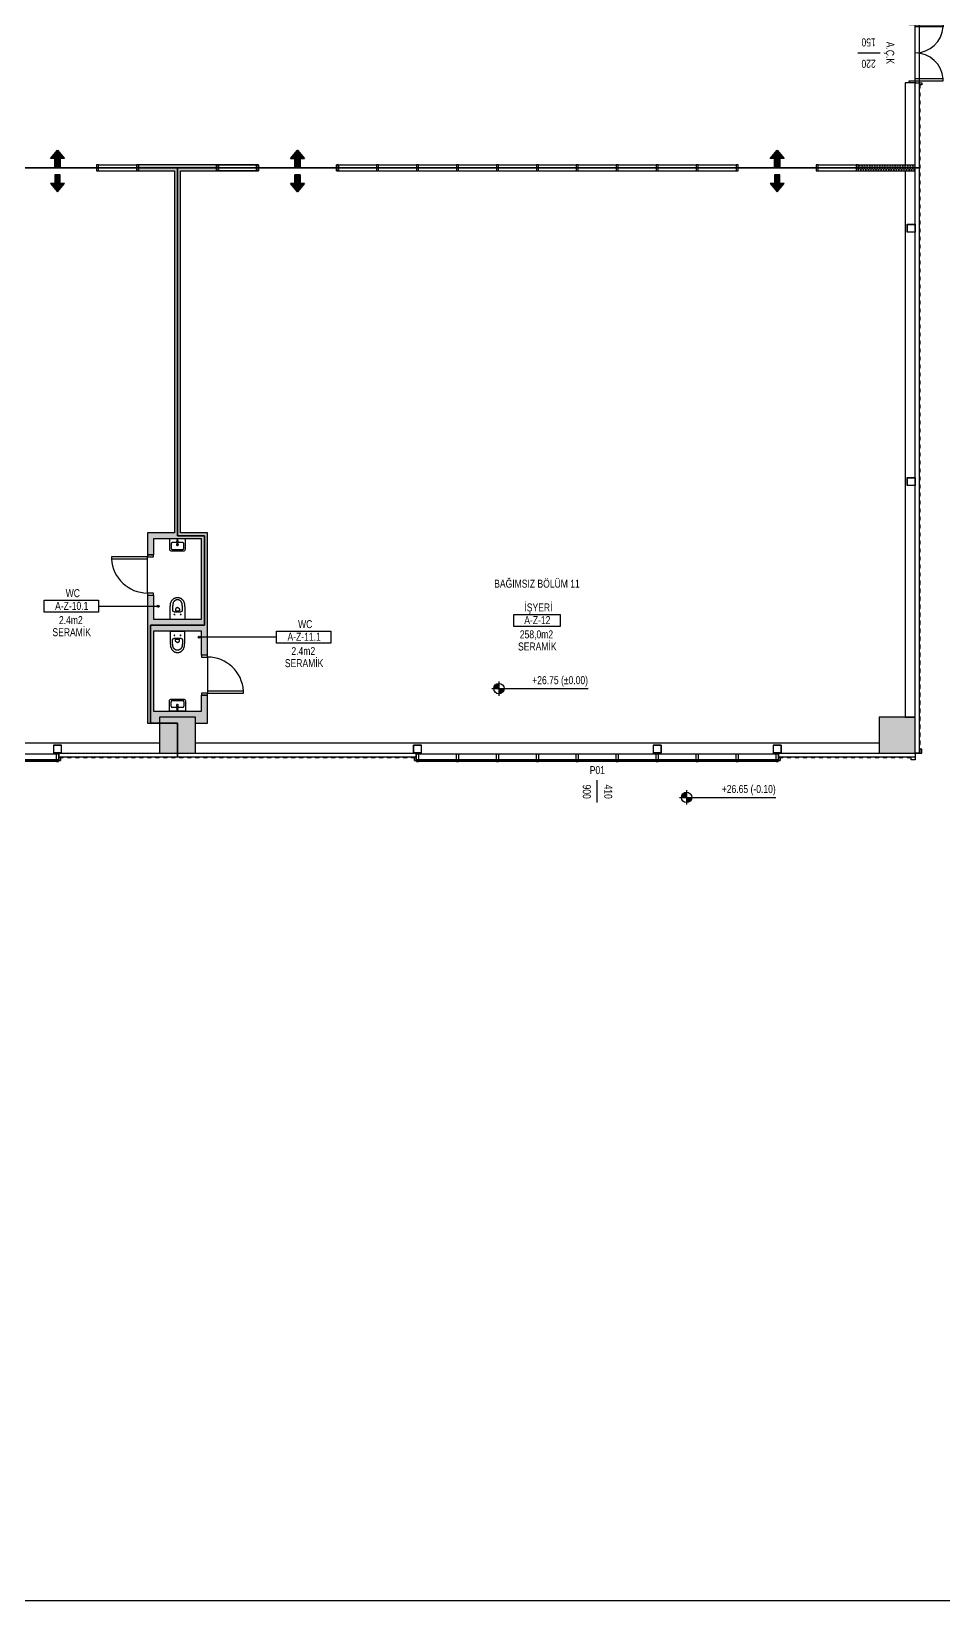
# Model space of a CAD drawing. Header units: centimetres. Extents: x 26200 to 113000, y -600 to 9300.
# Drawn here: x 68514 to 70796, y -600 to 3322 of the extents above; entities that cross this region are included whole.
import ezdxf
from ezdxf.enums import TextEntityAlignment as Align

# ---------------------------------------------------------------- set-up
doc = ezdxf.new("R2010")
doc.units = ezdxf.units.CM
for name, color, linetype in [('A-ANNO-DIMS', 8, 'Continuous'), ('A-ANNO-IDEN', 8, 'Continuous'), ('A-ANNO-TEXT', 8, 'Continuous'), ('A-AREA', 8, 'Continuous'), ('A-DOOR', 8, 'Continuous'), ('A-ELEV-01', 8, 'Continuous'), ('A-ELEV-03', 8, 'Continuous'), ('A-FLOR-FIXT', 8, 'Continuous'), ('A-GLAZ-FRME', 8, 'Continuous'), ('A-GLAZ-FULL', 8, 'Continuous'), ('A-GLAZ-SILL', 8, 'Continuous'), ('A-WALL', 8, 'Continuous'), ('A-WALL-HTCH', 8, 'Continuous'), ('A-WALL-SNWPNL', 8, 'Continuous'), ('A-WALL-STEL', 8, 'Continuous'), ('ROTAS-PAFTA', 144, 'Continuous'), ('S-CONC', 5, 'Continuous'), ('S-HTCH', 8, 'Continuous'), ('S-STEL', 3, 'Continuous')]:
    doc.layers.add(name, color=color, linetype=linetype)
doc.styles.add('Fields_100', font='act_simplex.shx', dxfattribs={"width": 0.8, "height": 20})

# ---------------------------------------------------------------- blocks, each defined once
blk = doc.blocks.new('Mahal kutusu_100')
at = {"color": 0}
blk.add_lwpolyline([(-58, 30), (58, 30), (58, 0), (-58, 0)], close=True, dxfattribs=at)
at = {"color": 0, "style": 'Fields_100', "width": 0.8}
for tag, p in [('MAHAL', (3.6, 37.9)), ('KOD', (0.9, 6.2)), ('ALAN', (-1.3, -29.4)), ('KAPLAMA', (0.8, -59.7))]:
    blk.add_attdef(tag, text='', height=20, dxfattribs=at).set_placement(p, align=Align.CENTER)
blk = doc.blocks.new('KLOZET')
at = {"linetype": 'Continuous'}
for p, q in [((-17.1, 39.2), (-16.8, 40.3)), ((-16.8, 40.3), (-16.5, 41.3)), ((-16.5, 41.3), (-16.1, 42.4)), ((-16.1, 42.4), (-15.7, 43.3)), ((-15.7, 43.3), (-15.3, 44.3)), ((-15.3, 44.3), (-14.8, 45.2)), ((-14.8, 45.2), (-14.3, 46)), ((-14.3, 46), (-13.7, 46.8)), ((-13.7, 46.8), (-13.1, 47.6)), ((-13.1, 47.6), (-12.4, 48.3)), ((-12.4, 48.3), (-11.7, 49)), ((-11.7, 49), (-11, 49.6)), ((-11.1, 39.4), (-11.2, 39)), ((-11, 39.8), (-11.1, 39.4)), ((-11, 49.6), (-10.3, 50.2)), ((-10.9, 40.2), (-11, 39.8)), ((-10.8, 40.5), (-10.9, 40.2)), ((-10.6, 40.8), (-10.8, 40.5)), ((-10.5, 41.1), (-10.6, 40.8)), ((-10.4, 41.4), (-10.5, 41.1)), ((-10.2, 41.7), (-10.4, 41.4)), ((-10.3, 50.2), (-9.6, 50.7)), ((-10.1, 42), (-10.2, 41.7)), ((-9.9, 42.2), (-10.1, 42)), ((-9.8, 42.5), (-9.9, 42.2)), ((-9.6, 42.7), (-9.8, 42.5)), ((-9.6, 50.7), (-8.8, 51.2)), ((-9.4, 43), (-9.6, 42.7)), ((-9.3, 43.2), (-9.4, 43)), ((-9.1, 43.5), (-9.3, 43.2)), ((-8.9, 43.7), (-9.1, 43.5)), ((-8.7, 44), (-8.9, 43.7)), ((-8.8, 51.2), (-8, 51.7)), ((-8.5, 44.2), (-8.7, 44)), ((-8.2, 44.4), (-8.5, 44.2)), ((-8, 44.7), (-8.2, 44.4)), ((-8, 51.7), (-7.2, 52.1)), ((-7.8, 44.9), (-8, 44.7)), ((-7.5, 45.1), (-7.8, 44.9)), ((-7.3, 45.3), (-7.5, 45.1)), ((-7, 45.5), (-7.3, 45.3)), ((-7.2, 52.1), (-6.4, 52.5)), ((-6.7, 45.8), (-7, 45.5)), ((-6.4, 46), (-6.7, 45.8)), ((-6.4, 52.5), (-5.6, 52.8)), ((-6.1, 46.2), (-6.4, 46)), ((-5.8, 46.4), (-6.1, 46.2)), ((-5.5, 46.5), (-5.8, 46.4)), ((-5.6, 52.8), (-4.8, 53.1)), ((-5.2, 46.7), (-5.5, 46.5)), ((-4.9, 46.9), (-5.2, 46.7)), ((-4.6, 47.1), (-4.9, 46.9)), ((-4.8, 53.1), (-4, 53.3)), ((-4.2, 47.2), (-4.6, 47.1)), ((-3.9, 47.3), (-4.2, 47.2)), ((-4, 53.3), (-3.2, 53.5)), ((-3.6, 47.5), (-3.9, 47.3)), ((-3.3, 47.6), (-3.6, 47.5)), ((-3, 47.7), (-3.3, 47.6)), ((-3.2, 53.5), (-2.3, 53.7)), ((-2.7, 47.8), (-3, 47.7)), ((-2.4, 47.9), (-2.7, 47.8)), ((-2.1, 48), (-2.4, 47.9)), ((-2.3, 53.7), (-1.5, 53.8)), ((-1.8, 48), (-2.1, 48)), ((-1.5, 48.1), (-1.8, 48)), ((-1.5, 53.8), (-0.7, 53.9)), ((-1.2, 48.1), (-1.5, 48.1)), ((-1, 48.2), (-1.2, 48.1)), ((-0.7, 48.2), (-1, 48.2)), ((-0.7, 53.9), (0, 53.9)), ((-0.5, 48.2), (-0.7, 48.2)), ((-0.2, 48.2), (-0.5, 48.2)), ((0, 48.2), (-0.2, 48.2)), ((0, 53.9), (0.7, 53.9)), ((0.5, 48.2), (0, 48.2)), ((1, 48.2), (0.5, 48.2)), ((0.7, 53.9), (1.5, 53.8)), ((1.5, 48.1), (1, 48.2)), ((1.5, 53.8), (2.3, 53.7)), ((2.1, 48), (1.5, 48.1)), ((2.6, 47.8), (2.1, 48)), ((2.3, 53.7), (3.2, 53.5)), ((3.2, 47.6), (2.6, 47.8)), ((3.2, 53.5), (4, 53.3)), ((3.7, 47.4), (3.2, 47.6)), ((4.3, 47.2), (3.7, 47.4)), ((4, 53.3), (4.8, 53.1)), ((4.9, 46.9), (4.3, 47.2)), ((4.8, 53.1), (5.6, 52.8)), ((5.4, 46.6), (4.9, 46.9)), ((6, 46.3), (5.4, 46.6)), ((5.6, 52.8), (6.4, 52.5)), ((6.5, 45.9), (6, 46.3)), ((6.4, 52.5), (7.2, 52.1)), ((7, 45.5), (6.5, 45.9)), ((7.5, 45.1), (7, 45.5)), ((7.2, 52.1), (8, 51.7)), ((8, 44.7), (7.5, 45.1)), ((8, 51.7), (8.8, 51.2)), ((8.4, 44.2), (8, 44.7)), ((8.9, 43.7), (8.4, 44.2)), ((8.8, 51.2), (9.6, 50.7)), ((9.3, 43.2), (8.9, 43.7)), ((9.6, 42.7), (9.3, 43.2)), ((9.6, 50.7), (10.3, 50.2)), ((10, 42.1), (9.6, 42.7)), ((10.3, 41.6), (10, 42.1)), ((10.3, 50.2), (11, 49.6)), ((10.6, 40.9), (10.3, 41.6)), ((10.8, 40.3), (10.6, 40.9)), ((11.1, 39.6), (10.8, 40.3)), ((11, 49.6), (11.7, 49)), ((11.3, 38.9), (11.1, 39.6)), ((11.7, 49), (12.4, 48.3)), ((12.4, 48.3), (13.1, 47.6)), ((13.1, 47.6), (13.7, 46.8)), ((13.7, 46.8), (14.3, 46)), ((14.3, 46), (14.8, 45.2)), ((14.8, 45.2), (15.3, 44.3)), ((15.3, 44.3), (15.7, 43.3)), ((15.7, 43.3), (16.1, 42.4)), ((16.1, 42.4), (16.5, 41.3)), ((16.5, 41.3), (16.8, 40.3)), ((16.8, 40.3), (17.1, 39.2)), ((-18.3, 0), (-18.2, 12.1)), ((-18.3, 0), (18.3, 0)), ((-18.2, 23.7), (-18.1, 25.2)), ((-18.2, 22.2), (-18.2, 23.7)), ((-18.2, 20.6), (-18.2, 22.2)), ((-18.2, 17.4), (-18.2, 20.6)), ((-18.2, 12.1), (-18.2, 17.4)), ((-18.1, 28), (-18, 29.4)), ((-18.1, 26.6), (-18.1, 28)), ((-18.1, 25.2), (-18.1, 26.6)), ((-18, 30.7), (-17.9, 32)), ((-18, 29.4), (-18, 30.7)), ((-17.9, 32), (-17.8, 33.3)), ((-17.8, 33.3), (-17.7, 34.5)), ((-17.7, 34.5), (-17.6, 35.7)), ((-17.6, 35.7), (-17.5, 36.9)), ((-17.5, 36.9), (-17.3, 38.1)), ((-17.3, 38.1), (-17.1, 39.2)), ((-12.3, 27.9), (-12.4, 27)), ((-12.4, 27), (-12.4, 26.1)), ((-12.4, 26.1), (-12.4, 25.2)), ((-12.4, 25.2), (-12.4, 24.2)), ((-12.4, 24.2), (-12.4, 23.2)), ((-12.4, 23.2), (-12.4, 22.2)), ((-12.2, 31.1), (-12.3, 30.4)), ((-12.3, 30.4), (-12.3, 29.6)), ((-12.3, 29.6), (-12.3, 28.8)), ((-12.3, 28.8), (-12.3, 27.9)), ((-12.1, 32.6), (-12.2, 31.9)), ((-12.2, 31.9), (-12.2, 31.1)), ((-12, 33.9), (-12.1, 33.2)), ((-12.1, 33.2), (-12.1, 32.6)), ((-11.9, 35.1), (-12, 34.5)), ((-12, 34.5), (-12, 33.9)), ((-11.8, 35.7), (-11.9, 35.1)), ((-11.7, 36.7), (-11.8, 36.2)), ((-11.8, 36.2), (-11.8, 35.7)), ((-11.6, 37.3), (-11.7, 36.7)), ((-11.5, 37.7), (-11.6, 37.3)), ((-11.4, 38.2), (-11.5, 37.7)), ((-11.3, 38.6), (-11.4, 38.2)), ((-11.2, 39), (-11.3, 38.6)), ((-9.2, 18.4), (-8.2, 18.3)), ((-8.2, 18.3), (-7.1, 18.2)), ((-7.1, 18.2), (-6.1, 18.1)), ((-6.1, 18.1), (-5.1, 18)), ((-5.1, 18), (-4.1, 18)), ((-4.8, 24.3), (-4.9, 23.9)), ((-4.9, 23.9), (-4.9, 23.5)), ((-4.9, 23.5), (-4.8, 20.8)), ((-4.7, 25), (-4.8, 24.6)), ((-4.8, 24.6), (-4.8, 24.3)), ((-4.6, 25.3), (-4.7, 25)), ((-4.4, 25.6), (-4.6, 25.3)), ((-4.3, 25.9), (-4.4, 25.6)), ((-4.1, 26.2), (-4.3, 25.9)), ((-3.9, 26.5), (-4.1, 26.2)), ((-4.1, 18), (-3.1, 17.9)), ((-3.8, 26.8), (-3.9, 26.5)), ((-3.5, 27), (-3.8, 26.8)), ((-3.8, 20.8), (-2.1, 20.8)), ((-3.3, 27.2), (-3.5, 27)), ((-3.1, 27.4), (-3.3, 27.2)), ((-2.8, 27.6), (-3.1, 27.4)), ((-3.1, 17.9), (-2, 17.9)), ((-2.5, 27.8), (-2.8, 27.6)), ((-2.2, 28), (-2.5, 27.8)), ((-1.9, 28.1), (-2.2, 28)), ((-2.1, 20.8), (-0.4, 20.8)), ((-2, 17.9), (-1, 17.9)), ((-1.6, 28.2), (-1.9, 28.1)), ((-1.3, 28.3), (-1.6, 28.2)), ((-1, 28.4), (-1.3, 28.3)), ((-0.7, 28.5), (-1, 28.4)), ((-1, 17.9), (0, 17.9)), ((-0.3, 28.5), (-0.7, 28.5)), ((-0.4, 20.8), (1.7, 20.8)), ((0, 28.5), (-0.3, 28.5)), ((0, 28.5), (0.3, 28.5)), ((0, 17.9), (1, 17.9)), ((0.3, 28.5), (0.7, 28.5)), ((0.7, 28.5), (1, 28.4)), ((1, 28.4), (1.3, 28.3)), ((1, 17.9), (2, 17.9)), ((1.3, 28.3), (1.6, 28.2)), ((1.6, 28.2), (1.9, 28.1)), ((1.7, 20.8), (3.4, 20.8)), ((1.9, 28.1), (2.2, 28)), ((2, 17.9), (3.1, 17.9)), ((2.2, 28), (2.5, 27.8)), ((2.5, 27.8), (2.8, 27.6)), ((2.8, 27.6), (3.1, 27.4)), ((3.1, 27.4), (3.3, 27.2)), ((3.1, 17.9), (4.1, 18)), ((3.3, 27.2), (3.5, 27)), ((3.4, 20.8), (3.8, 20.8)), ((3.5, 27), (3.8, 26.7)), ((3.8, 26.7), (4, 26.5)), ((4, 26.5), (4.1, 26.2)), ((4.1, 26.2), (4.3, 25.9)), ((4.1, 18), (5.1, 18)), ((4.3, 25.9), (4.5, 25.6)), ((4.5, 25.6), (4.6, 25.3)), ((4.6, 25.3), (4.7, 25)), ((4.7, 25), (4.8, 24.6)), ((4.8, 24.6), (4.8, 24.3)), ((4.8, 24.3), (4.9, 23.9)), ((4.9, 23.5), (4.8, 20.8)), ((4.9, 23.9), (4.9, 23.5)), ((5.1, 18), (6.1, 18.1)), ((6.1, 18.1), (7.1, 18.2)), ((7.1, 18.2), (8.2, 18.3)), ((8.2, 18.3), (9.2, 18.4)), ((11.4, 38.2), (11.3, 38.9)), ((11.6, 37.4), (11.4, 38.2)), ((11.7, 36.6), (11.6, 37.4)), ((11.8, 35.7), (11.7, 36.6)), ((11.9, 34.9), (11.8, 35.7)), ((12, 34), (11.9, 34.9)), ((12.1, 33.1), (12, 34)), ((12.2, 32.1), (12.1, 33.1)), ((12.2, 31.2), (12.2, 32.1)), ((12.3, 30.2), (12.2, 31.2)), ((12.3, 29.2), (12.3, 30.2)), ((12.3, 28.1), (12.3, 29.2)), ((12.4, 27), (12.3, 28.1)), ((12.4, 25.9), (12.4, 27)), ((12.4, 24.7), (12.4, 25.9)), ((12.4, 23.4), (12.4, 24.7)), ((12.4, 22.2), (12.4, 23.4)), ((17.1, 39.2), (17.3, 38.1)), ((17.3, 38.1), (17.5, 36.9)), ((17.5, 36.9), (17.6, 35.7)), ((17.6, 35.7), (17.7, 34.5)), ((17.7, 34.5), (17.8, 33.3)), ((17.8, 33.3), (17.9, 32)), ((17.9, 32), (18, 30.7)), ((18, 30.7), (18, 29.4)), ((18, 29.4), (18.1, 28)), ((18.1, 28), (18.1, 26.6)), ((18.1, 26.6), (18.1, 25.2)), ((18.1, 25.2), (18.2, 23.7)), ((18.2, 23.7), (18.2, 22.2)), ((18.2, 22.2), (18.2, 20.6)), ((18.2, 20.6), (18.2, 17.4)), ((18.2, 17.4), (18.2, 13.9)), ((18.2, 13.9), (18.3, 0))]:
    blk.add_line(p, q, dxfattribs=at)
at = {"ltscale": 3}
for p, q in [((-6.5, 10.9), (-9, 10.9)), ((-7.7, 12.2), (-7.7, 9.6)), ((9, 10.9), (6.5, 10.9)), ((7.7, 12.2), (7.7, 9.6))]:
    blk.add_line(p, q, dxfattribs=at)
at = {"lineweight": 0}
for p, q in [((-3.8, 20.8), (-4.8, 20.8)), ((3.8, 20.8), (4.8, 20.8))]:
    blk.add_line(p, q, dxfattribs=at)
at = {"linetype": 'Continuous'}
for centre in [(-7.7, 10.9), (7.7, 10.9)]:
    blk.add_circle(centre, 0.75, dxfattribs=at)
for centre, start, end in [((-8.7, 22.1), 179.5021, 262.9898), ((8.7, 22.1), 277.0095, 0.5028)]:
    blk.add_arc(centre, 3.72, start, end, dxfattribs=at)
blk = doc.blocks.new('KAPI_100')
at = {"layer": 'A-DOOR'}
blk.add_line((5, 15), (95, 15), dxfattribs=at)
blk.add_lwpolyline([(95, 15), (95, 105), (90, 105), (90, 15)], dxfattribs=at)
for points in [[(0, 0), (5, 0), (5, 15), (0, 15)], [(95, 0), (100, 0), (100, 15), (95, 15)]]:
    blk.add_lwpolyline(points, close=True, dxfattribs=at)
blk.add_arc((95, 15), 90, 93.1847, 180, dxfattribs=at)
blk = doc.blocks.new('KAPI 150')
at = {"layer": 'A-DOOR'}
blk.add_line((145, 15), (5, 15), dxfattribs=at)
for points in [[(5, 15), (5, 85), (10, 85), (10, 15)], [(145, 15), (145, 85), (140, 85), (140, 15)]]:
    blk.add_lwpolyline(points, dxfattribs=at)
for points in [[(5, 0), (0, 0), (0, 15), (5, 15)], [(150, 0), (145, 0), (145, 15), (150, 15)]]:
    blk.add_lwpolyline(points, close=True, dxfattribs=at)
for centre, start, end in [((5, 15), 0, 85.904), ((145, 15), 94.096, 180)]:
    blk.add_arc(centre, 70, start, end, dxfattribs=at)
blk = doc.blocks.new('AÇK_01')
at = {"color": 0}
blk.add_lwpolyline([(28, 0), (-28, 0)], dxfattribs=at)
at = {"color": 0, "style": 'Fields_100', "width": 0.8}
blk.add_attdef('A.Ç.K.01', text='', height=20, rotation=90, dxfattribs=at).set_placement((-53, 0), align=Align.MIDDLE_CENTER)
for tag, p in [('W', (1, 17.2)), ('H', (1, -36.3))]:
    blk.add_attdef(tag, text='', height=20, dxfattribs=at).set_placement(p, align=Align.CENTER)
blk = doc.blocks.new('Mahal Kutusu_100_2')
at = {"color": 0}
blk.add_lwpolyline([(-68, 30), (68, 30), (68, 0), (-68, 0)], close=True, dxfattribs=at)
at = {"color": 0, "style": 'Fields_100', "width": 0.8}
for tag, p in [('MAHAL', (3.6, 37.9)), ('A-Z-04.1', (0.9, 6.2)), ('ALAN', (-1.3, -29.4)), ('KAPLAMA', (0.8, -59.7))]:
    blk.add_attdef(tag, text='', height=20, dxfattribs=at).set_placement(p, align=Align.CENTER)
blk = doc.blocks.new('*U51')
at = {"layer": 'A-WALL-SNWPNL'}
blk.add_lwpolyline([(50, 1), (42, 1), (40, -1), (32, -1), (30, 1), (22, 1), (20, -1), (12, -1), (10, 1), (2, 1), (0, -1), (-8, -1), (-10, 1), (-18, 1), (-20, -1), (-28, -1), (-30, 1), (-38, 1), (-40, -1), (-48, -1), (-50, 1)], dxfattribs=at)
blk = doc.blocks.new('*U52')
at = {"layer": 'A-WALL-STEL', "color": 0, "linetype": 'ByBlock', "lineweight": -2, "transparency": 16777216}
for p in [(0, 0), (100, 0), (200, 0), (300, 0), (400, 0), (500, 0), (600, 0), (700, 0)]:
    blk.add_blockref('*U51', p, dxfattribs=at)
blk = doc.blocks.new('*U53')
at = {"layer": 'A-WALL-SNWPNL'}
blk.add_lwpolyline([(50, 1), (42, 1), (40, -1), (32, -1), (30, 1), (22, 1), (20, -1), (12, -1), (10, 1), (2, 1), (0, -1), (-8, -1), (-10, 1), (-18, 1), (-20, -1), (-28, -1), (-30, 1), (-38, 1), (-40, -1), (-48, -1), (-50, 1)], dxfattribs=at)
blk = doc.blocks.new('*U54')
at = {"layer": 'A-WALL-STEL', "color": 0, "linetype": 'ByBlock', "lineweight": -2, "transparency": 16777216}
for p in [(0, 0), (100, 0), (200, 0)]:
    blk.add_blockref('*U53', p, dxfattribs=at)
blk = doc.blocks.new('*U55')
at = {"layer": 'A-WALL-SNWPNL'}
blk.add_lwpolyline([(50, 1), (42, 1), (40, -1), (32, -1), (30, 1), (22, 1), (20, -1), (12, -1), (10, 1), (2, 1), (0, -1), (-8, -1), (-10, 1), (-18, 1), (-20, -1), (-28, -1), (-30, 1), (-38, 1), (-40, -1), (-48, -1), (-50, 1)], dxfattribs=at)
blk = doc.blocks.new('*U56')
at = {"layer": 'A-WALL-STEL', "color": 0, "linetype": 'ByBlock', "lineweight": -2, "transparency": 16777216}
for p in [(0, 0), (100, 0), (200, 0), (300, 0), (400, 0), (500, 0), (600, 0), (700, 0), (800, 0), (900, 0), (1000, 0), (1100, 0), (1200, 0), (1300, 0), (1400, 0), (1500, 0)]:
    blk.add_blockref('*U55', p, dxfattribs=at)

msp = doc.modelspace()

# ---------------------------------------------------------------- hatches: boundary and pattern name
at = {"layer": 'A-ANNO-DIMS'}
h = msp.add_hatch(color=256, dxfattribs=at)
h.paths.add_polyline_path([(69683.3, 1692.7, 0.414214), (69670.3, 1679.7), (69683.3, 1679.7)])
h.paths.add_polyline_path([(69696.3, 1679.7), (69683.3, 1679.7), (69683.3, 1666.7, 0.414214)])
h = msp.add_hatch(color=256, dxfattribs=at)
h.paths.add_polyline_path([(70152.7, 1420.6, 0.414214), (70139.7, 1407.6), (70152.7, 1407.6)])
h.paths.add_polyline_path([(70165.7, 1407.6), (70152.7, 1407.6), (70152.7, 1394.6, 0.414214)])
at = {"layer": 'A-ANNO-IDEN'}
h = msp.add_hatch(color=256, dxfattribs=at)
h.dxf.hatch_style = 1
edge = h.paths.add_edge_path()
edge.add_arc((68830.9, 1885.3), 2.5, 0, 360)
h = msp.add_hatch(color=256, dxfattribs=at)
h.dxf.hatch_style = 1
edge = h.paths.add_edge_path()
edge.add_arc((68933.6, 1808), 2.5, 180, 540)
at = {"layer": 'A-ANNO-TEXT'}
h = msp.add_hatch(color=256, dxfattribs=at)
h.dxf.hatch_style = 1
h.paths.add_polyline_path([(68579.5, 3025.9), (68597.2, 3004.7), (68586.2, 3004.7), (68586.2, 2983.6), (68572.7, 2983.6), (68572.7, 3004.7), (68561.8, 3004.7)])
h = msp.add_hatch(color=256, dxfattribs=at)
h.dxf.hatch_style = 1
h.paths.add_polyline_path([(69179.5, 3025.9), (69161.8, 3004.7), (69172.7, 3004.7), (69172.7, 2983.6), (69186.2, 2983.6), (69186.2, 3004.7), (69197.2, 3004.7)])
h = msp.add_hatch(color=256, dxfattribs=at)
h.dxf.hatch_style = 1
h.paths.add_polyline_path([(69179.5, 3025.9), (69197.2, 3004.7), (69186.2, 3004.7), (69186.2, 2983.6), (69172.7, 2983.6), (69172.7, 3004.7), (69161.8, 3004.7)])
h = msp.add_hatch(color=256, dxfattribs=at)
h.dxf.hatch_style = 1
h.paths.add_polyline_path([(70379.5, 3025.9), (70397.2, 3004.7), (70386.2, 3004.7), (70386.2, 2983.6), (70372.7, 2983.6), (70372.7, 3004.7), (70361.8, 3004.7)])
h = msp.add_hatch(color=256, dxfattribs=at)
h.dxf.hatch_style = 1
h.paths.add_polyline_path([(68579.5, 2921.3), (68597.2, 2942.4), (68586.2, 2942.4), (68586.2, 2963.6), (68572.7, 2963.6), (68572.7, 2942.4), (68561.8, 2942.4)])
h = msp.add_hatch(color=256, dxfattribs=at)
h.dxf.hatch_style = 1
h.paths.add_polyline_path([(69179.5, 2921.3), (69161.8, 2942.4), (69172.7, 2942.4), (69172.7, 2963.6), (69186.2, 2963.6), (69186.2, 2942.4), (69197.2, 2942.4)])
h = msp.add_hatch(color=256, dxfattribs=at)
h.dxf.hatch_style = 1
h.paths.add_polyline_path([(69179.5, 2921.3), (69197.2, 2942.4), (69186.2, 2942.4), (69186.2, 2963.6), (69172.7, 2963.6), (69172.7, 2942.4), (69161.8, 2942.4)])
h = msp.add_hatch(color=256, dxfattribs=at)
h.dxf.hatch_style = 1
h.paths.add_polyline_path([(70379.5, 2921.3), (70397.2, 2942.4), (70386.2, 2942.4), (70386.2, 2963.6), (70372.7, 2963.6), (70372.7, 2942.4), (70361.8, 2942.4)])
at = {"layer": 'A-WALL-HTCH'}
h = msp.add_hatch(dxfattribs=at)
h.set_pattern_fill('DASH', color=256)
h.set_pattern_definition([(0, (-26454.6308, -0.018), (3.175, 3.175), [3.175, -3.175])])
h.paths.add_polyline_path([(68924.5, 1608.6), (68924.5, 1593.6), (68954.5, 1593.6), (68954.5, 1663.6), (68939.5, 1663.6), (68939.5, 1623.6), (68819.5, 1623.6), (68819.5, 1823.6), (68939.5, 1823.6), (68939.5, 1763.6), (68954.5, 1763.6), (68954.5, 2068.6), (68887, 2068.6), (68887, 2973.6), (68977, 2973.6), (68977, 2988.6), (68782, 2988.6), (68782, 2973.6), (68872, 2973.6), (68872, 2068.6), (68804.5, 2068.6), (68804.5, 2013.6), (68819.5, 2013.6), (68819.5, 2053.6), (68939.5, 2053.6), (68939.5, 1853.6), (68819.5, 1853.6), (68819.5, 1913.6), (68804.5, 1913.6), (68804.5, 1593.6), (68834.5, 1593.6), (68834.5, 1608.6)])
h = msp.add_hatch(dxfattribs=at)
h.set_pattern_fill('DASH', color=256)
h.set_pattern_definition([(0, (47244.2896, 54361.0323), (3.175, 3.175), [3.175, -3.175])])
h.paths.add_polyline_path([(70724.5, 2988.6), (70582, 2988.6), (70582, 2973.6), (70724.5, 2973.6)])
at = {"layer": 'S-HTCH'}
h = msp.add_hatch(dxfattribs=at)
h.set_pattern_fill('ANSI33', color=256)
h.set_pattern_definition([(45, (47244.2896, 5721.5606), (-4.490128, 4.490128), []), (45, (47248.78, 5721.5606), (-4.490128, 4.490128), [3.175, -1.5875])])
h.paths.add_polyline_path([(63434.5, 1518.6), (63524.5, 1518.6), (63524.5, 1608.6), (63434.5, 1608.6)])
h.paths.add_polyline_path([(63434.5, 7218.6), (63524.5, 7218.6), (63524.5, 7308.6), (63434.5, 7308.6)])
h.paths.add_polyline_path([(61634.5, 1518.6), (61724.5, 1518.6), (61724.5, 1608.6), (61634.5, 1608.6)])
h.paths.add_polyline_path([(58034.5, 1518.6), (58124.5, 1518.6), (58124.5, 1608.6), (58034.5, 1608.6)])
h.paths.add_polyline_path([(61634.5, 7218.6), (61724.5, 7218.6), (61724.5, 7308.6), (61634.5, 7308.6)])
h.paths.add_polyline_path([(58034.5, 7218.6), (58124.5, 7218.6), (58124.5, 7308.6), (58034.5, 7308.6)])
h.paths.add_polyline_path([(63434.5, 3418.6), (63524.5, 3418.6), (63524.5, 3508.6), (63434.5, 3508.6)])
h.paths.add_polyline_path([(63434.5, 5318.6), (63524.5, 5318.6), (63524.5, 5408.6), (63434.5, 5408.6)])
h.paths.add_polyline_path([(61634.5, 3418.6), (61724.5, 3418.6), (61724.5, 3508.6), (61634.5, 3508.6)])
h.paths.add_polyline_path([(58034.5, 3418.6), (58124.5, 3418.6), (58124.5, 3508.6), (58034.5, 3508.6)])
h.paths.add_polyline_path([(61634.5, 5318.6), (61724.5, 5318.6), (61724.5, 5408.6), (61634.5, 5408.6)])
h.paths.add_polyline_path([(58034.5, 5318.6), (58124.5, 5318.6), (58124.5, 5408.6), (58034.5, 5408.6)])
h.paths.add_polyline_path([(68834.5, 3418.6), (68924.5, 3418.6), (68924.5, 3508.6), (68834.5, 3508.6)])
h.paths.add_polyline_path([(68834.5, 5318.6), (68924.5, 5318.6), (68924.5, 5408.6), (68834.5, 5408.6)])
h.paths.add_polyline_path([(67034.5, 3418.6), (67124.5, 3418.6), (67124.5, 3508.6), (67034.5, 3508.6)])
h.paths.add_polyline_path([(67034.5, 5318.6), (67124.5, 5318.6), (67124.5, 5408.6), (67034.5, 5408.6)])
h.paths.add_polyline_path([(65234.5, 3418.6), (65324.5, 3418.6), (65324.5, 3508.6), (65234.5, 3508.6)])
h.paths.add_polyline_path([(65234.5, 5318.6), (65324.5, 5318.6), (65324.5, 5408.6), (65234.5, 5408.6)])
h.paths.add_polyline_path([(61534.5, 3418.6), (61624.5, 3418.6), (61624.5, 3508.6), (61534.5, 3508.6)])
h.paths.add_polyline_path([(61534.5, 5318.6), (61624.5, 5318.6), (61624.5, 5408.6), (61534.5, 5408.6)])
h.paths.add_polyline_path([(59834.5, 3418.6), (59924.5, 3418.6), (59924.5, 3508.6), (59834.5, 3508.6)])
h.paths.add_polyline_path([(59834.5, 5318.6), (59924.5, 5318.6), (59924.5, 5408.6), (59834.5, 5408.6)])
h.paths.add_polyline_path([(56234.5, 3418.6), (56324.5, 3418.6), (56324.5, 3508.6), (56234.5, 3508.6)])
h.paths.add_polyline_path([(56234.5, 5318.6), (56324.5, 5318.6), (56324.5, 5408.6), (56234.5, 5408.6)])
h.paths.add_polyline_path([(54434.5, 3418.6), (54524.5, 3418.6), (54524.5, 3508.6), (54434.5, 3508.6)])
h.paths.add_polyline_path([(54434.5, 5318.6), (54524.5, 5318.6), (54524.5, 5408.6), (54434.5, 5408.6)])
h.paths.add_polyline_path([(52634.5, 3418.6), (52724.5, 3418.6), (52724.5, 3508.6), (52634.5, 3508.6)])
h.paths.add_polyline_path([(52634.5, 5318.6), (52724.5, 5318.6), (52724.5, 5408.6), (52634.5, 5408.6)])
h.paths.add_polyline_path([(70634.5, 5318.6), (70724.5, 5318.6), (70724.5, 5408.6), (70634.5, 5408.6)])
h.paths.add_polyline_path([(70634.5, 3418.6), (70724.5, 3418.6), (70724.5, 3508.6), (70634.5, 3508.6)])
h.paths.add_polyline_path([(70634.5, 1518.6), (70724.5, 1518.6), (70724.5, 1608.6), (70634.5, 1608.6)])
h.paths.add_polyline_path([(68834.5, 1518.6), (68924.5, 1518.6), (68924.5, 1608.6), (68834.5, 1608.6)])
h.paths.add_polyline_path([(67034.5, 1518.6), (67124.5, 1518.6), (67124.5, 1608.6), (67034.5, 1608.6)])
h.paths.add_polyline_path([(65234.5, 1518.6), (65324.5, 1518.6), (65324.5, 1608.6), (65234.5, 1608.6)])
h.paths.add_polyline_path([(61534.5, 1518.6), (61624.5, 1518.6), (61624.5, 1608.6), (61534.5, 1608.6)])
h.paths.add_polyline_path([(59834.5, 1518.6), (59924.5, 1518.6), (59924.5, 1608.6), (59834.5, 1608.6)])
h.paths.add_polyline_path([(56234.5, 1518.6), (56324.5, 1518.6), (56324.5, 1608.6), (56234.5, 1608.6)])
h.paths.add_polyline_path([(54434.5, 1518.6), (54524.5, 1518.6), (54524.5, 1608.6), (54434.5, 1608.6)])
h.paths.add_polyline_path([(52634.5, 1518.6), (52724.5, 1518.6), (52724.5, 1608.6), (52634.5, 1608.6)])
h.paths.add_polyline_path([(70634.5, 7218.6), (70724.5, 7218.6), (70724.5, 7308.6), (70634.5, 7308.6)])
h.paths.add_polyline_path([(68834.5, 7218.6), (68924.5, 7218.6), (68924.5, 7308.6), (68834.5, 7308.6)])
h.paths.add_polyline_path([(67034.5, 7218.6), (67124.5, 7218.6), (67124.5, 7308.6), (67034.5, 7308.6)])
h.paths.add_polyline_path([(65234.5, 7218.6), (65324.5, 7218.6), (65324.5, 7308.6), (65234.5, 7308.6)])
h.paths.add_polyline_path([(61534.5, 7218.6), (61624.5, 7218.6), (61624.5, 7308.6), (61534.5, 7308.6)])
h.paths.add_polyline_path([(59834.5, 7218.6), (59924.5, 7218.6), (59924.5, 7308.6), (59834.5, 7308.6)])
h.paths.add_polyline_path([(56234.5, 7218.6), (56324.5, 7218.6), (56324.5, 7308.6), (56234.5, 7308.6)])
h.paths.add_polyline_path([(54434.5, 7218.6), (54524.5, 7218.6), (54524.5, 7308.6), (54434.5, 7308.6)])
h.paths.add_polyline_path([(52634.5, 7218.6), (52724.5, 7218.6), (52724.5, 7308.6), (52634.5, 7308.6)])

# ---------------------------------------------------------------- linework, layer by layer
at = {"layer": 'A-ANNO-DIMS'}
for p, q in [((69683.3, 1697.7), (69683.3, 1661.7)), ((69665.3, 1679.7), (69906.3, 1679.7)), ((70152.7, 1425.6), (70152.7, 1389.6)), ((70134.7, 1407.6), (70375.7, 1407.6))]:
    msp.add_line(p, q, dxfattribs=at)
for centre in [(69683.3, 1679.7), (70152.7, 1407.6)]:
    msp.add_circle(centre, 13, dxfattribs=at)
at = {"layer": 'A-ANNO-IDEN'}
for points in [[(68682.1, 1885.3), (68830.9, 1885.3)], [(69127.4, 1808), (68933.6, 1808)]]:
    msp.add_lwpolyline(points, dxfattribs=at)
for centre in [(68830.9, 1885.3), (68933.6, 1808)]:
    msp.add_circle(centre, 2.5, dxfattribs=at)
at = {"layer": 'A-ANNO-TEXT'}
for points in [[(68579.5, 3025.9), (68597.2, 3004.7), (68586.2, 3004.7), (68586.2, 2983.6), (68572.7, 2983.6), (68572.7, 3004.7), (68561.8, 3004.7)], [(69179.5, 3025.9), (69161.8, 3004.7), (69172.7, 3004.7), (69172.7, 2983.6), (69186.2, 2983.6), (69186.2, 3004.7), (69197.2, 3004.7)], [(69179.5, 3025.9), (69197.2, 3004.7), (69186.2, 3004.7), (69186.2, 2983.6), (69172.7, 2983.6), (69172.7, 3004.7), (69161.8, 3004.7)], [(70379.5, 3025.9), (70397.2, 3004.7), (70386.2, 3004.7), (70386.2, 2983.6), (70372.7, 2983.6), (70372.7, 3004.7), (70361.8, 3004.7)], [(68579.5, 2921.3), (68597.2, 2942.4), (68586.2, 2942.4), (68586.2, 2963.6), (68572.7, 2963.6), (68572.7, 2942.4), (68561.8, 2942.4)], [(69179.5, 2921.3), (69161.8, 2942.4), (69172.7, 2942.4), (69172.7, 2963.6), (69186.2, 2963.6), (69186.2, 2942.4), (69197.2, 2942.4)], [(69179.5, 2921.3), (69197.2, 2942.4), (69186.2, 2942.4), (69186.2, 2963.6), (69172.7, 2963.6), (69172.7, 2942.4), (69161.8, 2942.4)], [(70379.5, 2921.3), (70397.2, 2942.4), (70386.2, 2942.4), (70386.2, 2963.6), (70372.7, 2963.6), (70372.7, 2942.4), (70361.8, 2942.4)]]:
    msp.add_lwpolyline(points, close=True, dxfattribs=at)
at = {"layer": 'A-AREA'}
msp.add_lwpolyline([(52612, 1508.6), (52612, 3418.6), (70734.5, 3418.6), (70734.5, 2981.1), (63779.5, 2981.1), (63779.2, 1508.6), (63517, 1508.6), (63517, 2981.1), (58079.5, 2981.1), (58079.5, 1508.6), (56279.5, 1508.6), (56279.5, 2981.1), (52979.5, 2981.1), (52979.5, 1508.6)], close=True, dxfattribs=at)
at = {"layer": 'A-AREA', "elevation": 0}
for points in [[(67079.5, 1508.6), (67079.5, 2981.1), (68879.5, 2981.1), (68879.5, 2061.1), (68947, 2061.1), (68947, 1838.6), (68812, 1838.6), (68812, 1593.6), (68879.5, 1593.6), (68879.5, 1508.6), (68582, 1508.6), (68582, 1497.6), (67677, 1497.6), (67677, 1508.6)], [(68879.5, 1508.6), (68879.5, 1593.6), (68812, 1593.6), (68812, 1838.6), (68947, 1838.6), (68947, 2061.1), (68879.5, 2061.1), (68879.5, 2981.1), (70734.5, 2981.1), (70734.5, 1518.6), (70724.5, 1518.6), (70724.5, 1508.6), (70382, 1508.6), (70382, 1497.6), (69477, 1497.6), (69477, 1508.6)]]:
    msp.add_lwpolyline(points, close=True, dxfattribs=at)
at = {"layer": 'A-ELEV-01'}
for p, q in [((70699.5, 3193.6, 0), (70699.5, 2988.6)), ((70699.5, 2973.6), (70699.5, 1608.6)), ((70699.5, 1608.6), (70724.5, 1608.6)), ((68834.5, 1543.6), (67124.5, 1543.6)), ((70634.5, 1543.6), (68924.5, 1543.6)), ((68482, 1516.6), (68577, 1516.6)), ((69482, 1516.6), (69577, 1516.6)), ((69582, 1516.6), (69677, 1516.6)), ((69682, 1516.6), (69777, 1516.6)), ((69782, 1516.6), (69877, 1516.6)), ((69882, 1516.6), (69977, 1516.6)), ((69982, 1516.6), (70077, 1516.6)), ((70082, 1516.6), (70177, 1516.6)), ((70182, 1516.6), (70277, 1516.6)), ((70282, 1516.6), (70377, 1516.6))]:
    msp.add_line(p, q, dxfattribs=at)
at = {"layer": 'A-ELEV-01', "elevation": 0}
msp.add_lwpolyline([(70724.5, 3193.6), (70699.5, 3193.6)], dxfattribs=at)
at = {"layer": 'A-ELEV-03'}
msp.add_line((70734.5, 3193.6), (70734.5, 1518.6), dxfattribs=at)
at = {"layer": 'A-ELEV-03', "elevation": 0}
for points in [[(68583, 1518.6), (68583, 1508.6)], [(69476, 1508.6), (68583, 1508.6)], [(69476, 1518.6), (69476, 1508.6)], [(70383, 1518.6), (70383, 1508.6)], [(70724.5, 1508.6), (70383, 1508.6)]]:
    msp.add_lwpolyline(points, dxfattribs=at)
at = {"layer": 'A-FLOR-FIXT'}
for p, q in [((68863.5, 2041.6), (68863.5, 2030.6)), ((68878.9, 2044.6), (68866.5, 2044.6)), ((68892.5, 2044.6), (68879.9, 2044.6)), ((68895.5, 2030.6), (68895.5, 2041.6)), ((68866.5, 2027.6), (68892.5, 2027.6)), ((68866.5, 1649.6), (68892.5, 1649.6)), ((68863.5, 1635.6), (68863.5, 1646.6)), ((68878.9, 1632.6), (68866.5, 1632.6)), ((68892.5, 1632.6), (68879.9, 1632.6)), ((68895.5, 1646.6), (68895.5, 1635.6))]:
    msp.add_line(p, q, dxfattribs=at)
for points in [[(68859.5, 2053.6), (68859.5, 2028.6, 0.414214), (68864.5, 2023.6), (68894.5, 2023.6, 0.414214), (68899.5, 2028.6), (68899.5, 2053.6)], [(68878.9, 2048.8), (68878.9, 2040.8, 1), (68879.9, 2040.8), (68879.9, 2048.8, 1)], [(68859.5, 1623.6), (68859.5, 1648.6, -0.414214), (68864.5, 1653.6), (68894.5, 1653.6, -0.414214), (68899.5, 1648.6), (68899.5, 1623.6)], [(68878.9, 1628.4), (68878.9, 1636.4, -1), (68879.9, 1636.4), (68879.9, 1628.4, -1)]]:
    msp.add_lwpolyline(points, format="xyb", close=True, dxfattribs=at)
for centre, radius, start, end in [((68866.5, 2041.6), 3, 90, 180), ((68879.5, 2039.6), 2.5, 103.0141, 79.9324), ((68879.4, 2048.8), 2, 284.4775, 255.5225), ((68892.5, 2041.6), 3, 0, 90), ((68866.5, 2030.6), 3, 180, 270), ((68892.5, 2030.6), 3, 270, 0), ((68866.5, 1646.6), 3, 90, 180), ((68892.5, 1646.6), 3, 0, 90), ((68866.5, 1635.6), 3, 180, 270), ((68879.5, 1637.6), 2.5, 280.0676, 256.9859), ((68879.4, 1628.4), 2, 104.4775, 75.5225), ((68892.5, 1635.6), 3, 270, 0)]:
    msp.add_arc(centre, radius, start, end, dxfattribs=at)
at = {"layer": 'A-GLAZ-FRME'}
for points in [[(68677, 2973.6), (68682, 2973.6), (68682, 2988.6), (68677, 2988.6)], [(68777, 2973.6), (68782, 2973.6), (68782, 2988.6), (68777, 2988.6)], [(68982, 2973.6), (68977, 2973.6), (68977, 2988.6), (68982, 2988.6)], [(68977, 2973.6), (68982, 2973.6), (68982, 2988.6), (68977, 2988.6)], [(69082, 2973.6), (69077, 2973.6), (69077, 2988.6), (69082, 2988.6)], [(69077, 2973.6), (69082, 2973.6), (69082, 2988.6), (69077, 2988.6)], [(69282, 2973.6), (69277, 2973.6), (69277, 2988.6), (69282, 2988.6)], [(69277, 2973.6), (69282, 2973.6), (69282, 2988.6), (69277, 2988.6)], [(69377, 2973.6), (69382, 2973.6), (69382, 2988.6), (69377, 2988.6)], [(69477, 2973.6), (69482, 2973.6), (69482, 2988.6), (69477, 2988.6)], [(69577, 2973.6), (69582, 2973.6), (69582, 2988.6), (69577, 2988.6)], [(69677, 2973.6), (69682, 2973.6), (69682, 2988.6), (69677, 2988.6)], [(69777, 2973.6), (69782, 2973.6), (69782, 2988.6), (69777, 2988.6)], [(69877, 2973.6), (69882, 2973.6), (69882, 2988.6), (69877, 2988.6)], [(69977, 2973.6), (69982, 2973.6), (69982, 2988.6), (69977, 2988.6)], [(70077, 2973.6), (70082, 2973.6), (70082, 2988.6), (70077, 2988.6)], [(70177, 2973.6), (70182, 2973.6), (70182, 2988.6), (70177, 2988.6)], [(70277, 2973.6), (70282, 2973.6), (70282, 2988.6), (70277, 2988.6)], [(70477, 2973.6), (70482, 2973.6), (70482, 2988.6), (70477, 2988.6)], [(70577, 2973.6), (70582, 2973.6), (70582, 2988.6), (70577, 2988.6)]]:
    msp.add_lwpolyline(points, close=True, dxfattribs=at)
at = {"layer": 'A-GLAZ-FRME', "elevation": 0}
for points in [[(68582, 1501.6), (68577, 1501.6), (68577, 1516.6), (68582, 1516.6)], [(68577, 1497.6), (68582, 1497.6), (68582, 1499.6), (68577, 1499.6)], [(69482, 1501.6), (69477, 1501.6), (69477, 1516.6), (69482, 1516.6)], [(69477, 1497.6), (69482, 1497.6), (69482, 1499.6), (69477, 1499.6)], [(69582, 1501.6), (69577, 1501.6), (69577, 1516.6), (69582, 1516.6)], [(69577, 1497.6), (69582, 1497.6), (69582, 1499.6), (69577, 1499.6)], [(69682, 1501.6), (69677, 1501.6), (69677, 1516.6), (69682, 1516.6)], [(69677, 1497.6), (69682, 1497.6), (69682, 1499.6), (69677, 1499.6)], [(69782, 1501.6), (69777, 1501.6), (69777, 1516.6), (69782, 1516.6)], [(69777, 1497.6), (69782, 1497.6), (69782, 1499.6), (69777, 1499.6)], [(69882, 1501.6), (69877, 1501.6), (69877, 1516.6), (69882, 1516.6)], [(69877, 1497.6), (69882, 1497.6), (69882, 1499.6), (69877, 1499.6)], [(69982, 1501.6), (69977, 1501.6), (69977, 1516.6), (69982, 1516.6)], [(69977, 1497.6), (69982, 1497.6), (69982, 1499.6), (69977, 1499.6)], [(70082, 1501.6), (70077, 1501.6), (70077, 1516.6), (70082, 1516.6)], [(70077, 1497.6), (70082, 1497.6), (70082, 1499.6), (70077, 1499.6)], [(70182, 1501.6), (70177, 1501.6), (70177, 1516.6), (70182, 1516.6)], [(70177, 1497.6), (70182, 1497.6), (70182, 1499.6), (70177, 1499.6)], [(70282, 1501.6), (70277, 1501.6), (70277, 1516.6), (70282, 1516.6)], [(70277, 1497.6), (70282, 1497.6), (70282, 1499.6), (70277, 1499.6)], [(70382, 1501.6), (70377, 1501.6), (70377, 1516.6), (70382, 1516.6)], [(70377, 1497.6), (70382, 1497.6), (70382, 1499.6), (70377, 1499.6)]]:
    msp.add_lwpolyline(points, close=True, dxfattribs=at)
at = {"layer": 'A-GLAZ-FULL'}
for p, q in [((68682, 2988.6), (68777, 2988.6)), ((69077, 2988.6), (68982, 2988.6)), ((69282, 2988.6), (69377, 2988.6)), ((69382, 2988.6), (69477, 2988.6)), ((69482, 2988.6), (69577, 2988.6)), ((69582, 2988.6), (69677, 2988.6)), ((69682, 2988.6), (69777, 2988.6)), ((69782, 2988.6), (69877, 2988.6)), ((69882, 2988.6), (69977, 2988.6)), ((69982, 2988.6), (70077, 2988.6)), ((70082, 2988.6), (70177, 2988.6)), ((70182, 2988.6), (70277, 2988.6)), ((70482, 2988.6), (70577, 2988.6))]:
    msp.add_line(p, q, dxfattribs=at)
msp.add_lwpolyline([(68982, 2988.6), (69077, 2988.6)], dxfattribs=at)
at = {"layer": 'A-GLAZ-FULL', "elevation": 0}
for points in [[(68480.5, 1499.6), (68578.5, 1499.6), (68578.5, 1501.6), (68480.5, 1501.6)], [(69480.5, 1499.6), (69578.5, 1499.6), (69578.5, 1501.6), (69480.5, 1501.6)], [(69580.5, 1499.6), (69678.5, 1499.6), (69678.5, 1501.6), (69580.5, 1501.6)], [(69680.5, 1499.6), (69778.5, 1499.6), (69778.5, 1501.6), (69680.5, 1501.6)], [(69780.5, 1499.6), (69878.5, 1499.6), (69878.5, 1501.6), (69780.5, 1501.6)], [(69880.5, 1499.6), (69978.5, 1499.6), (69978.5, 1501.6), (69880.5, 1501.6)], [(69980.5, 1499.6), (70078.5, 1499.6), (70078.5, 1501.6), (69980.5, 1501.6)], [(70080.5, 1499.6), (70178.5, 1499.6), (70178.5, 1501.6), (70080.5, 1501.6)], [(70180.5, 1499.6), (70278.5, 1499.6), (70278.5, 1501.6), (70180.5, 1501.6)], [(70280.5, 1499.6), (70378.5, 1499.6), (70378.5, 1501.6), (70280.5, 1501.6)]]:
    msp.add_lwpolyline(points, close=True, dxfattribs=at)
at = {"layer": 'A-GLAZ-SILL'}
for p, q in [((68682, 2973.6), (68777, 2973.6)), ((69077, 2973.6), (68982, 2973.6)), ((68982, 2973.6), (69077, 2973.6)), ((69282, 2973.6), (69377, 2973.6)), ((69382, 2973.6), (69477, 2973.6)), ((69482, 2973.6), (69577, 2973.6)), ((69582, 2973.6), (69677, 2973.6)), ((69682, 2973.6), (69777, 2973.6)), ((69782, 2973.6), (69877, 2973.6)), ((69882, 2973.6), (69977, 2973.6)), ((69982, 2973.6), (70077, 2973.6)), ((70082, 2973.6), (70177, 2973.6)), ((70182, 2973.6), (70277, 2973.6)), ((70482, 2973.6), (70577, 2973.6))]:
    msp.add_line(p, q, dxfattribs=at)
at = {"layer": 'A-WALL'}
for p, q in [((68977, 2988.6), (68782, 2988.6)), ((68782, 2988.6), (68782, 2973.6)), ((68977, 2973.6), (68977, 2988.6)), ((68977, 2988.6), (68977, 2973.6)), ((68977, 2973.6), (68977, 2988.6)), ((68782, 2973.6), (68872, 2973.6)), ((68872, 2973.6), (68872, 2068.6)), ((68887, 2068.6), (68887, 2973.6)), ((68887, 2973.6), (68977, 2973.6)), ((68872, 2068.6), (68804.5, 2068.6)), ((68804.5, 2068.6), (68804.5, 2013.6)), ((68939.5, 2053.6), (68819.5, 2053.6)), ((68819.5, 2053.6), (68819.5, 2013.6)), ((68954.5, 2068.6), (68887, 2068.6)), ((68939.5, 1853.6), (68939.5, 2053.6)), ((68954.5, 1763.6), (68954.5, 2068.6)), ((68804.5, 2013.6), (68819.5, 2013.6)), ((68804.5, 1913.6), (68804.5, 1593.6)), ((68804.5, 1913.6), (68819.5, 1913.6)), ((68819.5, 1913.6), (68819.5, 1853.6)), ((68819.5, 1853.6), (68939.5, 1853.6)), ((68954.5, 1763.6), (68939.5, 1763.6)), ((68954.5, 1663.6), (68939.5, 1663.6)), ((68954.5, 1593.6), (68954.5, 1663.6)), ((68804.5, 1593.6), (68834.5, 1593.6)), ((68924.5, 1593.6), (68954.5, 1593.6))]:
    msp.add_line(p, q, dxfattribs=at)
for points in [[(68782, 2973.6), (68782, 2988.6)], [(69277, 2973.6), (69277, 2988.6)], [(70282, 2973.6), (70282, 2988.6)], [(70582, 2973.6), (70582, 2988.6)], [(70582, 2988.6), (70724.5, 2988.6)], [(70582, 2988.6), (70582, 2973.6), (70724.5, 2973.6)], [(68939.5, 1763.6), (68939.5, 1823.6), (68819.5, 1823.6), (68819.5, 1623.6), (68939.5, 1623.6), (68939.5, 1663.6)]]:
    msp.add_lwpolyline(points, dxfattribs=at)
at = {"layer": 'A-WALL-SNWPNL'}
for p, q in [((70724.5, 1608.6), (70724.5, 3193.6, 0)), ((70724.5, 3193.6), (70734.5, 3193.6)), ((68583, 1518.6, 0), (69476, 1518.6, 0)), ((69385, 1506.6), (69383, 1508.6)), ((69393, 1506.6), (69385, 1506.6)), ((69395, 1508.6), (69393, 1506.6)), ((69403, 1508.6), (69395, 1508.6)), ((69405, 1506.6), (69403, 1508.6)), ((69413, 1506.6), (69405, 1506.6)), ((69415, 1508.6), (69413, 1506.6)), ((69423, 1508.6), (69415, 1508.6)), ((69425, 1506.6), (69423, 1508.6)), ((69433, 1506.6), (69425, 1506.6)), ((69435, 1508.6), (69433, 1506.6)), ((69443, 1508.6), (69435, 1508.6)), ((69445, 1506.6), (69443, 1508.6)), ((69453, 1506.6), (69445, 1506.6)), ((69455, 1508.6), (69453, 1506.6)), ((69463, 1508.6), (69455, 1508.6)), ((69465, 1506.6), (69463, 1508.6)), ((69473, 1506.6), (69465, 1506.6)), ((69475, 1508.6), (69473, 1506.6)), ((69476, 1508.6), (69475, 1508.6)), ((70383, 1518.6, 0), (70724.5, 1518.6, 0))]:
    msp.add_line(p, q, dxfattribs=at)
at = {"layer": 'A-WALL-SNWPNL', "elevation": 0}
for points in [[(70724.5, 3198.6), (70724.5, 3193.6), (70741.5, 3193.6), (70741.5, 3188.6), (70737, 3188.6)], [(70724.5, 1507.1), (70723, 1508.6), (70715, 1508.6), (70713, 1506.6), (70705, 1506.6), (70703, 1508.6), (70695, 1508.6), (70693, 1506.6), (70685, 1506.6), (70683, 1508.6)]]:
    msp.add_lwpolyline(points, dxfattribs=at)
at = {"layer": 'A-WALL-SNWPNL'}
for points in [[(70734.5, 3193.6), (70734.5, 3190.6), (70736.5, 3188.6), (70736.5, 3180.6), (70734.5, 3178.6), (70734.5, 3170.6), (70736.5, 3168.6), (70736.5, 3160.6), (70734.5, 3158.6), (70734.5, 3150.6), (70736.5, 3148.6), (70736.5, 3140.6), (70734.5, 3138.6), (70734.5, 3130.6), (70736.5, 3128.6), (70736.5, 3120.6), (70734.5, 3118.6)], [(70724.5, 1518.6), (70724.5, 1501.6), (70714.5, 1501.6), (70714.5, 1506.1)], [(70724.5, 1518.6), (70741.5, 1518.6), (70741.5, 1528.6), (70737, 1528.6)]]:
    msp.add_lwpolyline(points, dxfattribs=at)
at = {"layer": 'A-WALL-SNWPNL', "elevation": 0}
for points in [[(68587, 1506.1), (68587, 1499.6), (68582, 1499.6), (68579.5, 1499.6), (68579.5, 1499.8), (68582, 1499.8), (68586.8, 1499.8), (68586.8, 1506.1)], [(69472, 1506.1), (69472, 1499.6), (69477, 1499.6), (69479.5, 1499.6), (69479.5, 1499.8), (69477, 1499.8), (69472.2, 1499.8), (69472.2, 1506.1)], [(70387, 1506.1), (70387, 1499.6), (70382, 1499.6), (70379.5, 1499.6), (70379.5, 1499.8), (70382, 1499.8), (70386.8, 1499.8), (70386.8, 1506.1)]]:
    msp.add_lwpolyline(points, close=True, dxfattribs=at)
at = {"layer": 'ROTAS-PAFTA'}
msp.add_lwpolyline([(44000, -600), (75600, -600), (75600, 9300), (44000, 9300)], close=True, dxfattribs=at)
at = {"layer": 'S-CONC'}
for points in [[(68834.5, 1518.6), (68924.5, 1518.6), (68924.5, 1608.6), (68834.5, 1608.6)], [(70634.5, 1518.6), (70724.5, 1518.6), (70724.5, 1608.6), (70634.5, 1608.6)]]:
    msp.add_lwpolyline(points, close=True, dxfattribs=at)
at = {"layer": 'S-STEL', "elevation": 0}
for points in [[(70704.5, 2840.3), (70724.5, 2840.3), (70724.5, 2820.3), (70704.5, 2820.3)], [(70723.9, 2820.9), (70705.1, 2820.9), (70705.1, 2839.7), (70723.9, 2839.7)], [(70704.5, 2206.9), (70724.5, 2206.9), (70724.5, 2186.9), (70704.5, 2186.9)], [(70723.9, 2187.5), (70705.1, 2187.5), (70705.1, 2206.3), (70723.9, 2206.3)], [(68569.5, 1518.6), (68589.5, 1518.6), (68589.5, 1538.6), (68569.5, 1538.6)], [(68570.1, 1538), (68588.9, 1538), (68588.9, 1519.2), (68570.1, 1519.2)], [(69469.5, 1518.6), (69489.5, 1518.6), (69489.5, 1538.6), (69469.5, 1538.6)], [(69470.1, 1538), (69488.9, 1538), (69488.9, 1519.2), (69470.1, 1519.2)], [(70069.5, 1518.6), (70089.5, 1518.6), (70089.5, 1538.6), (70069.5, 1538.6)], [(70070.1, 1538), (70088.9, 1538), (70088.9, 1519.2), (70070.1, 1519.2)], [(70369.5, 1518.6), (70389.5, 1518.6), (70389.5, 1538.6), (70369.5, 1538.6)], [(70370.1, 1538), (70388.9, 1538), (70388.9, 1519.2), (70370.1, 1519.2)]]:
    msp.add_lwpolyline(points, close=True, dxfattribs=at)

# ---------------------------------------------------------------- block references
at = {"layer": 'A-ANNO-IDEN'}
for name, p, values in [('Mahal Kutusu_100_2', (68614.1, 1870.3), {'MAHAL': 'WC', 'A-Z-04.1': 'A-Z-10.1', 'ALAN': '2.4m2', 'KAPLAMA': 'SERAMİK'}), ('Mahal kutusu_100', (69778.6, 1834.6), {'MAHAL': 'İŞYERİ', 'KOD': 'A-Z-12', 'ALAN': '258,0m2', 'KAPLAMA': 'SERAMİK'}), ('Mahal Kutusu_100_2', (69195.4, 1793), {'MAHAL': 'WC', 'A-Z-04.1': 'A-Z-11.1', 'ALAN': '2.4m2', 'KAPLAMA': 'SERAMİK'})]:
    msp.add_blockref(name, p, dxfattribs=at).add_auto_attribs(values)
at = {"layer": 'A-ANNO-TEXT'}
for p, rotation, values in [((70609, 3268.6), 180, {'A.Ç.K.01': 'A.Ç.K', 'H': '150', 'W': '220'}), ((69929.5, 1422.9), 269.9999999999999, {'A.Ç.K.01': 'P01', 'H': '900', 'W': '410'})]:
    msp.add_blockref('AÇK_01', p, dxfattribs=dict(at, rotation=rotation)).add_auto_attribs(values)
at = {"layer": 'A-DOOR'}
for p, rotation in [((68819.5, 1913.6), 89.99999999999996), ((68939.5, 1763.6), 269.9999999999999)]:
    msp.add_blockref('KAPI_100', p, dxfattribs=dict(at, rotation=rotation))
at = {"layer": 'A-ELEV-01', "rotation": 270}
msp.add_blockref('KAPI 150', (70709.5, 3343.6), dxfattribs=at)
at = {"layer": 'A-FLOR-FIXT'}
msp.add_blockref('KLOZET', (68879.5, 1853.6), dxfattribs=at)
at = {"layer": 'A-FLOR-FIXT', "xscale": -1, "rotation": 180}
msp.add_blockref('KLOZET', (68879.5, 1823.6), dxfattribs=at)
at = {"layer": 'A-WALL-STEL', "rotation": 90}
msp.add_blockref('*U56', (70735.5, 1568.6), dxfattribs=at)
at = {"layer": 'A-WALL-STEL'}
for name, p in [('*U52', (68633, 1507.6)), ('*U54', (70433, 1507.6))]:
    msp.add_blockref(name, p, dxfattribs=at)

# ---------------------------------------------------------------- texts
at = {"layer": 'A-ANNO-TEXT', "char_height": 20, "style": 'Fields_100'}
for s, insert, attachment_point in [('BAĞIMSIZ BÖLÜM 11', (69778.6, 1951.9), 2), ('+26.75 (%%P0.00)', (69906.3, 1684.7), 9), ('\\pt300;+26.65 (-0.10)', (70375.7, 1412.6), 9)]:
    msp.add_mtext_dynamic_manual_height_columns(s, width=436.665, gutter_width=100, heights=[0], dxfattribs=dict(at, insert=insert, attachment_point=attachment_point))

doc.saveas('drawing.dxf')
